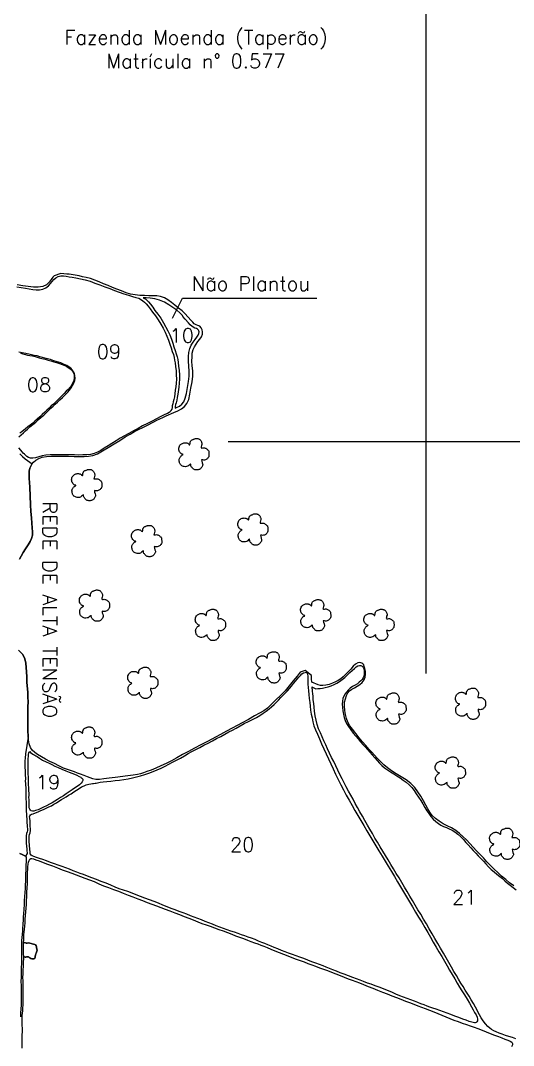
# Model space of a CAD drawing. Header units: metres. Extents: x 731556 to 734181, y 7842245 to 7845957.
# Drawn here: x 732768 to 733415, y 7843507 to 7844853 of the extents above; entities that cross this region are included whole.
import ezdxf
from ezdxf.enums import TextEntityAlignment as Align

# ---------------------------------------------------------------- set-up
doc = ezdxf.new("R2010")
doc.units = ezdxf.units.M
doc.header["$LTSCALE"] = 0.6
doc.linetypes.add('CONTINUO', pattern=[0])
doc.linetypes.add('LIN0', pattern=[0])
for name, color, linetype in [('0114001293', 1, 'Continuous'), ('0114001293008', 5, 'Continuous'), ('0114001293009', 5, 'Continuous'), ('0114001293010', 5, 'Continuous'), ('0114001293019', 5, 'Continuous'), ('0114001293020', 5, 'Continuous'), ('0114001293021', 5, 'Continuous'), ('0114001293023', 5, 'Continuous'), ('MALHA', 8, 'Continuous'), ('MATO', 94, 'LIN0'), ('REDE_DE_LUZ', 6, 'Continuous'), ('RESERVA', 3, 'Continuous'), ('TEXTO', 7, 'Continuous')]:
    doc.layers.add(name, color=color, linetype=linetype)
doc.styles.add('Simplex', font='simplex.shx')

# ---------------------------------------------------------------- blocks, each defined once
blk = doc.blocks.new('MATO')
at = {"layer": 'MATO', "linetype": 'CONTINUO'}
blk.add_lwpolyline([(733467.07, 7843526.15), (733466.34, 7843525.48), (733465.48, 7843524.72), (733464.52, 7843524), (733463.43, 7843523.71), (733462.33, 7843523.59), (733461.27, 7843523.63), (733460.4, 7843523.81), (733459.63, 7843524.12), (733458.95, 7843524.53), (733458.31, 7843525.01), (733457.76, 7843525.56), (733457.31, 7843526.14), (733457, 7843526.7), (733456.78, 7843527.31), (733456.63, 7843527.99), (733456.48, 7843528.9), (733456.41, 7843529.83), (733456.44, 7843530.73), (733456.67, 7843531.39), (733456.98, 7843531.95), (733457.33, 7843532.45), (733457.59, 7843532.9), (733457.89, 7843533.32), (733458.26, 7843533.73), (733458.98, 7843534.19), (733459.65, 7843534.63), (733460.14, 7843535), (733459.93, 7843535.15), (733459.49, 7843535.26), (733458.95, 7843535.38), (733458.56, 7843535.6), (733458.17, 7843535.92), (733457.77, 7843536.35), (733457.27, 7843536.98), (733456.79, 7843537.71), (733456.39, 7843538.52), (733456.18, 7843539.35), (733456.09, 7843540.22), (733456.14, 7843541.11), (733456.39, 7843542.09), (733456.74, 7843543.01), (733457.14, 7843543.81), (733457.44, 7843544.23), (733457.78, 7843544.53), (733458.18, 7843544.78), (733458.76, 7843545.2), (733459.41, 7843545.6), (733460.09, 7843545.95), (733460.78, 7843546.11), (733461.45, 7843546.2), (733462.1, 7843546.21), (733462.67, 7843546.19), (733463.21, 7843546.11), (733463.7, 7843545.98), (733464.14, 7843545.84), (733464.55, 7843545.65), (733464.97, 7843545.4), (733465.47, 7843544.85), (733465.95, 7843544.38), (733466.36, 7843544.16), (733466.56, 7843544.8), (733466.69, 7843545.65), (733466.77, 7843546.53), (733466.86, 7843546.91), (733466.97, 7843547.21), (733467.13, 7843547.47), (733467.41, 7843547.93), (733467.75, 7843548.38), (733468.16, 7843548.79), (733468.65, 7843549.02), (733469.17, 7843549.2), (733469.71, 7843549.35), (733470.2, 7843549.6), (733470.7, 7843549.83), (733471.22, 7843550.02), (733471.77, 7843550.13), (733472.34, 7843550.18), (733472.91, 7843550.18), (733473.47, 7843550.15), (733474, 7843550.07), (733474.51, 7843549.95), (733474.98, 7843549.77), (733475.42, 7843549.54), (733475.82, 7843549.26), (733476.17, 7843548.97), (733476.49, 7843548.62), (733476.79, 7843548.22), (733477.1, 7843547.71), (733477.39, 7843547.14), (733477.63, 7843546.54), (733477.83, 7843546.01), (733477.95, 7843545.4), (733477.96, 7843544.68), (733477.62, 7843543.5), (733477.31, 7843542.34), (733477.19, 7843541.37), (733477.8, 7843541.2), (733478.61, 7843541.26), (733479.52, 7843541.4), (733480.19, 7843541.33), (733480.83, 7843541.18), (733481.44, 7843540.94), (733482.09, 7843540.51), (733482.7, 7843540.01), (733483.25, 7843539.5), (733483.67, 7843539.27), (733484.01, 7843538.94), (733484.26, 7843538.36), (733484.46, 7843536.92), (733484.56, 7843535.33), (733484.53, 7843533.79), (733484.26, 7843532.92), (733483.87, 7843532.26), (733483.41, 7843531.75), (733482.98, 7843531.21), (733482.49, 7843530.76), (733481.92, 7843530.39), (733481.18, 7843530.09), (733480.38, 7843529.88), (733479.58, 7843529.76), (733478.72, 7843529.99), (733478, 7843530.12), (733477.53, 7843529.94), (733477.78, 7843528.67), (733478.2, 7843527.17), (733478.62, 7843525.68), (733478.59, 7843524.92), (733478.41, 7843524.34), (733478.12, 7843523.86), (733477.76, 7843523.24), (733477.34, 7843522.66), (733476.89, 7843522.12), (733476.47, 7843521.69), (733476.03, 7843521.33), (733475.53, 7843521.04), (733474.92, 7843520.82), (733474.27, 7843520.66), (733473.6, 7843520.57), (733472.94, 7843520.56), (733472.3, 7843520.6), (733471.69, 7843520.69), (733471.19, 7843520.74), (733470.72, 7843520.87), (733470.26, 7843521.09), (733469.7, 7843521.56), (733469.14, 7843522.12), (733468.61, 7843522.71), (733468.17, 7843523.16), (733467.79, 7843523.64), (733467.5, 7843524.16), (733467.38, 7843524.96), (733467.28, 7843525.73), (733467.15, 7843526.37)], dxfattribs=at)

msp = doc.modelspace()

# ---------------------------------------------------------------- linework, layer by layer
at = {"layer": '0114001293'}
for points in [[(732766.6, 7844145.2), (732768.7, 7844149.4), (732771.4, 7844153.9), (732774.6, 7844159.1), (732777.9, 7844164.1), (732780.7, 7844168.4), (732782.6, 7844172.5), (732783.7, 7844176.8), (732783.7, 7844181.1), (732783.4, 7844186.6), (732782.8, 7844192.7), (732782.3, 7844199.7), (732781.5, 7844208), (732781, 7844216.6), (732780.3, 7844239.9), (732779.9, 7844246.2), (732779.5, 7844251.4), (732779.2, 7844256.2), (732779.4, 7844260.7), (732780.2, 7844264.6), (732781.4, 7844267.4), (732782.9, 7844269.9), (732785, 7844272.6), (732788.2, 7844275.3), (732792.2, 7844277.5), (732796.6, 7844279.1), (732802.1, 7844280), (732808.8, 7844280.5), (732816.1, 7844280.5), (732823.3, 7844280.5), (732830.8, 7844280.5), (732838.2, 7844280.3), (732845.1, 7844280.1), (732851.4, 7844280), (732857.3, 7844280.4), (732863.1, 7844281.5), (732868.9, 7844283.8), (732875.7, 7844287.5), (732883.1, 7844291.9), (732890.8, 7844296.8), (732898.3, 7844301.3), (732905.2, 7844305.8), (732911.7, 7844309.6), (732917.5, 7844312.9), (732922.9, 7844315.7), (732928.4, 7844318.3), (732933.6, 7844320.9), (732942.9, 7844325.6), (732946.9, 7844327.7), (732954.5, 7844331.5), (732958.9, 7844333.6), (732969.3, 7844338.1), (732974.4, 7844340.2), (732979.2, 7844342.5), (732983.1, 7844345.8), (732986.3, 7844349.7), (732988.6, 7844355), (732990.2, 7844361.9), (732991.6, 7844370), (732993, 7844378), (732993.9, 7844385.4), (732994, 7844392.4), (732993.4, 7844399), (732992.8, 7844405.3), (732993, 7844410.9), (732993.4, 7844416), (732994.6, 7844420.4), (732996.1, 7844424.2), (732998.3, 7844427.7), (733000.8, 7844430.9), (733003.3, 7844434.1), (733005.4, 7844437.3), (733006.6, 7844440.6), (733006.9, 7844443.7), (733006.5, 7844446.4), (733005.2, 7844449), (733003.1, 7844451.1), (733000.7, 7844452.2), (732998.5, 7844453), (732996, 7844454.4), (732993.9, 7844456.4), (732991.9, 7844458.7), (732987.7, 7844463.6), (732984.1, 7844467.6), (732979.9, 7844471.4), (732975.2, 7844475), (732970.6, 7844478.8), (732966, 7844482.5), (732961.3, 7844486), (732956.7, 7844488.5), (732951.8, 7844490.1), (732946.7, 7844490.9), (732941.5, 7844491.1), (732936.3, 7844491.2), (732930.7, 7844491.4), (732924.7, 7844491.7), (732918.6, 7844492.3), (732912.5, 7844493.4), (732906.4, 7844495.2), (732900.3, 7844497.4), (732894.5, 7844499.6), (732888.8, 7844502.1), (732882.9, 7844504.6), (732876.9, 7844507), (732871, 7844509.4), (732865.4, 7844511.6), (732859.8, 7844513.7), (732854.2, 7844515.1), (732849.4, 7844516.1), (732844.8, 7844517.4), (732831.7, 7844519.3), (732828.9, 7844519.5), (732824.8, 7844519.9), (732821.1, 7844520.5), (732812.2, 7844517.5), (732810.6, 7844515.4), (732808.2, 7844512.4), (732805.6, 7844509), (732802, 7844505.7), (732797.1, 7844503.3), (732791.4, 7844502.3), (732785.1, 7844502.6), (732771.1, 7844504.4), (732763.8, 7844505.6)], [(733415.2, 7843716.5), (733409.6, 7843720.6), (733404.4, 7843724.8), (733399.1, 7843729.2), (733394.1, 7843733.8), (733389.2, 7843738.5), (733384.5, 7843743.2), (733379.8, 7843748.1), (733375.2, 7843753.1), (733366.2, 7843762.6), (733357.3, 7843772.1), (733352.9, 7843776.9), (733348.4, 7843781.3), (733343.7, 7843785.4), (733338.9, 7843789.2), (733333.4, 7843792.6), (733327.7, 7843795.4), (733322.2, 7843798), (733317, 7843801.2), (733312.3, 7843804.8), (733308.1, 7843808.8), (733304.8, 7843813), (733302.2, 7843817.6), (733299.5, 7843822.6), (733296.5, 7843828.2), (733293.1, 7843834.2), (733289.4, 7843840), (733285.3, 7843845.5), (733280.1, 7843850.8), (733273.9, 7843855.5), (733267.4, 7843859.8), (733260.8, 7843863.6), (733254.8, 7843867.6), (733249.5, 7843871.4), (733244.7, 7843875.5), (733240.2, 7843879.8), (733236, 7843884), (733232.3, 7843888.1), (733228.7, 7843892.1), (733224.8, 7843896.1), (733220.9, 7843900.8), (733216.6, 7843905.7), (733212.2, 7843910.9), (733207.9, 7843916.4), (733203.7, 7843922), (733200.2, 7843926.6), (733197.3, 7843931.2), (733195.5, 7843936.3), (733194.2, 7843941.4), (733193.3, 7843946.7), (733192.8, 7843952.2), (733193.1, 7843957.5), (733194.1, 7843962.2), (733195.6, 7843966.3), (733197.5, 7843969.9), (733199.7, 7843972.5), (733202.7, 7843974.5), (733206, 7843976.6), (733209.5, 7843978.7), (733212.9, 7843981), (733216.1, 7843983.5), (733218.6, 7843986.8), (733220.1, 7843990.6), (733220.6, 7843994.6), (733220.4, 7843998.4), (733219.7, 7844001.9), (733219, 7844004.6), (733218.2, 7844006.5), (733217, 7844007.9), (733215.6, 7844008.9), (733213.2, 7844009.6), (733210.4, 7844009.1), (733207.4, 7844007.5), (733204.3, 7844004.8), (733201.2, 7844001.1), (733198, 7843997.5), (733194.8, 7843994.3), (733191.3, 7843990.8), (733188.4, 7843988.2), (733184.8, 7843986), (733181, 7843984.1), (733177.1, 7843982.4), (733172.9, 7843980.9), (733168.6, 7843979.9), (733164.7, 7843979.3), (733161.3, 7843979.4), (733158.4, 7843980.3), (733150, 7843983.7), (733149.5, 7843988.1), (733149.6, 7843992.7), (733141.5, 7843999.1), (733134.7, 7843997.2), (733130.7, 7843991.7), (733125.8, 7843985.6), (733120.5, 7843979.2), (733115, 7843972.7), (733109, 7843966.4), (733103.1, 7843960.6), (733097.2, 7843954.9), (733092, 7843949.8), (733087.2, 7843946.4), (733081.7, 7843943.2), (733074.9, 7843939.5), (733066.9, 7843935), (733058.8, 7843930.6), (733052.3, 7843927.2), (733045.8, 7843923.6), (733038.4, 7843919.4), (733030.4, 7843915), (733013.2, 7843906.2), (733004.5, 7843901.6), (732996.4, 7843897.2), (732988.3, 7843892.9), (732980.4, 7843888.8), (732973, 7843884.6), (732966, 7843880.8), (732959.1, 7843877.3), (732952.2, 7843874.1), (732945.4, 7843871.1), (732939.2, 7843868.5), (732933.7, 7843866.4), (732929.3, 7843864.8), (732925.5, 7843863.6), (732921.5, 7843862.7), (732916, 7843861.8), (732908.8, 7843860.8), (732892.3, 7843858.7), (732884.4, 7843857.9), (732877.5, 7843857), (732871.6, 7843856.3), (732866.9, 7843856.1), (732862.7, 7843857.1), (732859.2, 7843858.3), (732855.7, 7843859.6), (732851.4, 7843861.2), (732846.8, 7843863.1), (732842.9, 7843864.6), (732839, 7843866), (732834.7, 7843867.6), (732829.8, 7843869.3), (732824.3, 7843871.1), (732818.2, 7843874.2), (732812.4, 7843877.1), (732806.7, 7843879.9), (732800.8, 7843882.9), (732790.3, 7843889), (732786.7, 7843891.5), (732783.5, 7843894.4), (732781.2, 7843898), (732779.6, 7843902.8), (732778.6, 7843908), (732778.1, 7843913.4), (732777.6, 7843919.5), (732777.5, 7843926), (732777.7, 7843932.4), (732777.8, 7843938.7), (732777.8, 7843945.2), (732777.8, 7843951.6), (732778, 7843957.9), (732777.8, 7843964.2), (732777.5, 7843970.5), (732776.4, 7843984), (732776.2, 7843990.9), (732775.7, 7843997.3), (732775.4, 7844003), (732775.2, 7844008.7), (732773.8, 7844014.7), (732771.1, 7844020.3), (732765.5, 7844025.8)], [(732767, 7843758.8), (732770.3, 7843757.5), (732772.9, 7843756.4), (732774.4, 7843755.4), (732775.3, 7843754.2), (732775.6, 7843752.6), (732775.5, 7843750.2), (732775.4, 7843747.5), (732775.2, 7843744.3), (732775.1, 7843741.2), (732774.9, 7843738.2), (732774.6, 7843731.6), (732774.4, 7843727.4), (732774.1, 7843713.2), (732773.8, 7843707.8), (732773.3, 7843702.4), (732772.9, 7843697.1), (732772.7, 7843692.1), (732772, 7843679.8), (732771.7, 7843676.4), (732771.6, 7843673.9), (732771.7, 7843671.5), (732770.9, 7843666.5), (732770.9, 7843664.4), (732770.8, 7843662), (732770.7, 7843659.4), (732770.5, 7843656.9), (732769.8, 7843648.7), (732769.5, 7843644.8), (732769.3, 7843639.6), (732769.3, 7843633.5), (732769.5, 7843627.1), (732769.5, 7843620.5), (732769.3, 7843614.6), (732769.1, 7843609.4), (732768.7, 7843604.7), (732768.7, 7843600.5), (732768.7, 7843596.1), (732768.6, 7843591.2), (732768.7, 7843585.3), (732768.8, 7843579.2), (732768.8, 7843573), (732768.8, 7843566.6), (732768.7, 7843560.2), (732768.5, 7843554.6), (732768.2, 7843549.6), (732767.8, 7843544.7)]]:
    msp.add_lwpolyline(points, dxfattribs=at)
at = {"layer": '0114001293008', "elevation": 721.7}
msp.add_lwpolyline([(732767.8, 7844415.7), (732771.2, 7844414.8), (732774.5, 7844413.9), (732777.3, 7844413.2), (732780.4, 7844412.7), (732783.9, 7844412.2), (732787.1, 7844411.3), (732790, 7844410.4), (732792.5, 7844409.7), (732796.1, 7844408.9), (732800.4, 7844407.8), (732804.4, 7844406.6), (732807.9, 7844405.6), (732811.6, 7844404.6), (732815.4, 7844403.6), (732819.1, 7844402.4), (732822.8, 7844401), (732826, 7844399.4), (732829.2, 7844397.7), (732832, 7844396.1), (732834.4, 7844394.2), (732836.2, 7844392.1), (732837.4, 7844390), (732838.2, 7844387.8), (732838.6, 7844384.7), (732838.3, 7844381.5), (732837.4, 7844378.8), (732836.3, 7844376.3), (732834.8, 7844373.4), (732832.8, 7844370.7), (732830.7, 7844368.1), (732828.1, 7844365.7), (732825.3, 7844362.7), (732822.4, 7844359.7), (732819.2, 7844356.5), (732816.1, 7844353.6), (732813.5, 7844351.1), (732811.2, 7844349), (732808.4, 7844346.6), (732805.4, 7844343.8), (732802.7, 7844340.9), (732799.9, 7844338.3), (732796.6, 7844335.4), (732793.2, 7844332.1), (732790, 7844329.3), (732787, 7844326.7), (732784.1, 7844324.1), (732780.8, 7844321.4), (732777.7, 7844319), (732774.7, 7844316.3), (732772.3, 7844314.6), (732769.6, 7844312.4), (732767.2, 7844310.6)], dxfattribs=at)
at = {"layer": '0114001293009', "elevation": 711.8}
for points in [[(732763.1, 7844502.9), (732768.9, 7844502), (732774.5, 7844501), (732779.6, 7844500.2), (732784.2, 7844499.4), (732788.7, 7844498.8), (732793.1, 7844498.9), (732797.2, 7844499.8), (732801.2, 7844501.6), (732804.6, 7844504), (732807.4, 7844507.1), (732809.7, 7844509.9), (732811.9, 7844512.3), (732814.3, 7844514.6), (732817.4, 7844516.4), (732820.8, 7844517.1), (732824.2, 7844517.1), (732827.8, 7844516.7), (732831.8, 7844516.2), (732835.9, 7844515.5), (732840.8, 7844514.7), (732846.5, 7844513.5), (732852.7, 7844512), (732859.2, 7844510.1), (732865.7, 7844507.8), (732872.2, 7844505.4), (732878.6, 7844502.9), (732885.1, 7844500.5), (732891.4, 7844497.9), (732897.6, 7844495.7), (732903.7, 7844493.6), (732909.5, 7844491.8), (732914.9, 7844490.2), (732919.4, 7844489), (732923.3, 7844488.1), (732926.6, 7844485.9), (732928.5, 7844484.6), (732930.6, 7844482.9), (732933, 7844480.5), (732935.6, 7844477.6), (732938.2, 7844474), (732941.1, 7844469.5), (732945, 7844464.7), (732948.8, 7844459.4), (732952.2, 7844453.8), (732955.1, 7844448.5), (732957.8, 7844443.5), (732960.1, 7844438.2), (732962.1, 7844432.9), (732963.9, 7844427.7), (732965.5, 7844422.7), (732967.1, 7844418.1), (732968.5, 7844414), (732969.5, 7844410.1), (732970.2, 7844406.8), (732970.9, 7844403), (732971.4, 7844398.2), (732972, 7844392.8), (732972.4, 7844387.2), (732972.5, 7844381.6), (732972.3, 7844376.6), (732971.8, 7844371.8), (732971, 7844367), (732970.3, 7844362.4), (732969.8, 7844358.3), (732969.1, 7844354.9), (732968.4, 7844351.8), (732967.7, 7844349.1), (732967.1, 7844346.5), (732966.8, 7844344.4), (732966.3, 7844342.3), (732965.4, 7844340.4), (732964.2, 7844338.9), (732962.8, 7844337.7), (732960.7, 7844336.6), (732957.4, 7844335.1), (732952.2, 7844332.5), (732946.4, 7844329.5), (732940.5, 7844326.4), (732934.4, 7844323.3), (732928.2, 7844320.2), (732922.2, 7844317), (732916.2, 7844313.7), (732910.3, 7844310.5), (732904.5, 7844307.3), (732898.8, 7844304.1), (732893.3, 7844300.7), (732887.9, 7844297.2), (732882.8, 7844294), (732877.9, 7844290.9), (732873.2, 7844288.2), (732868.8, 7844285.9), (732864.5, 7844284), (732859.8, 7844282.9), (732854.9, 7844282.4), (732849.7, 7844282.2), (732844.2, 7844282.1), (732838.7, 7844282.2), (732833.4, 7844282.2), (732828.1, 7844282.3), (732823.1, 7844282.3), (732818.2, 7844282.5), (732812.9, 7844282.3), (732807, 7844282.2), (732801.3, 7844281.8), (732796.3, 7844281), (732791.9, 7844279.9), (732787.9, 7844278.6), (732784.4, 7844277.8), (732781.2, 7844277.9), (732778.5, 7844278.9), (732776.5, 7844280.2), (732774.7, 7844281.8), (732773.2, 7844283.1), (732771.7, 7844284.5), (732770.1, 7844286.3), (732768.3, 7844288.4), (732766, 7844291.3)], [(732765.9, 7844305.8), (732769, 7844308.5), (732772, 7844311.3), (732774.6, 7844313.7), (732777.2, 7844316.2), (732780.3, 7844318.9), (732784.2, 7844322), (732788, 7844325.4), (732791.8, 7844328.5), (732795.2, 7844331.6), (732798.6, 7844334.4), (732801.7, 7844337.5), (732804.6, 7844340.5), (732807.8, 7844343.5), (732810.8, 7844346.3), (732813.5, 7844348.8), (732816.4, 7844351.5), (732819.8, 7844354.5), (732823.3, 7844357.8), (732826.7, 7844361.1), (732829.9, 7844364.5), (732832.3, 7844367.4), (732834.5, 7844370.1), (732836.2, 7844373.2), (732837.8, 7844376.5), (732839.1, 7844379.7), (732839.6, 7844382.8), (732839.5, 7844386.1), (732838.9, 7844389), (732837.7, 7844391.3), (732836, 7844393.8), (732834, 7844396), (732831.3, 7844397.7), (732828.6, 7844399.4), (732825.4, 7844401), (732821.1, 7844402.9), (732811.8, 7844405.9), (732807.5, 7844407.3), (732803.5, 7844408.3), (732800, 7844409.2), (732796.9, 7844410), (732793.5, 7844411.1), (732789.7, 7844412.1), (732786.1, 7844412.7), (732782.6, 7844413.4), (732778.8, 7844414.6), (732774.8, 7844415.4), (732770.4, 7844416.3), (732765.9, 7844417.2)]]:
    msp.add_lwpolyline(points, dxfattribs=at)
at = {"layer": '0114001293010', "elevation": 711.8}
msp.add_lwpolyline([(732932.3, 7844486.7), (732933.3, 7844485.9), (732935.9, 7844483.3), (732938.7, 7844480.1), (732941.5, 7844476.2), (732944.4, 7844471.8), (732948.2, 7844467.1), (732952.1, 7844461.6), (732955.7, 7844455.8), (732961.4, 7844445.3), (732963.8, 7844439.7), (732965.9, 7844434.3), (732967.7, 7844429), (732969.2, 7844424), (732970.9, 7844419.4), (732972.3, 7844415.1), (732973.4, 7844411.1), (732974.2, 7844407.6), (732974.8, 7844403.5), (732975.4, 7844398.6), (732976, 7844393.1), (732976.4, 7844387.4), (732976.5, 7844381.6), (732976.3, 7844376.3), (732975.7, 7844371.3), (732974.3, 7844361.8), (732973.7, 7844357.7), (732973.1, 7844354), (732972.3, 7844350.8), (732971.5, 7844348.2), (732971.1, 7844345.8), (732970.8, 7844343.7), (732972.5, 7844344.4), (732976.6, 7844346.4), (732979.8, 7844349), (732982.3, 7844352.1), (732984.2, 7844356.5), (732985.7, 7844362.8), (732987, 7844370.7), (732988.4, 7844378.7), (732989.3, 7844385.7), (732989.3, 7844392.2), (732988.7, 7844398.6), (732988.2, 7844405.1), (732988.3, 7844411.2), (732988.8, 7844416.8), (732990.2, 7844421.8), (732992, 7844426.2), (732994.4, 7844430.3), (732997.1, 7844433.8), (732999.5, 7844436.9), (733001.2, 7844439.4), (733002, 7844441.7), (733002.2, 7844443.6), (733002, 7844445), (733001.4, 7844446.2), (733000.3, 7844447.2), (732998.9, 7844448), (732996.6, 7844448.8), (732993.2, 7844450.6), (732990.5, 7844453.2), (732988.4, 7844455.7), (732984.2, 7844460.5), (732981, 7844464.1), (732980.5, 7844465.4), (732977.2, 7844468.9), (732973, 7844472.2), (732968, 7844475.7), (732962.6, 7844479.3), (732956.7, 7844482.8), (732950.5, 7844485.5), (732944.2, 7844487.1), (732938.2, 7844488.1), (732933, 7844488.5), (732929, 7844488.5)], close=True, dxfattribs=at)
at = {"layer": '0114001293019', "elevation": 683.5}
msp.add_lwpolyline([(732781.3, 7843891.7), (732782.9, 7843890.4), (732785, 7843889.1), (732787, 7843888), (732788.3, 7843887.3), (732790, 7843886.2), (732792.9, 7843884.2), (732797, 7843881.7), (732801.6, 7843879.3), (732805.5, 7843877.4), (732808.9, 7843875.7), (732812.9, 7843873.7), (732817.5, 7843871.7), (732822.4, 7843869.5), (732827.4, 7843867.4), (732831.8, 7843865.7), (732835.4, 7843864.3), (732838.8, 7843862.9), (732841.8, 7843861.6), (732844.8, 7843860.2), (732847.1, 7843859), (732847.4, 7843858.5), (732848.3, 7843857.8), (732849.7, 7843856.7), (732849.6, 7843854.8), (732849.1, 7843853.1), (732847.7, 7843851.3), (732845.3, 7843849.3), (732842.3, 7843847.1), (732839, 7843844.8), (732835.6, 7843842.5), (732831.8, 7843840), (732828, 7843837.4), (732824.2, 7843834.7), (732820.5, 7843832.3), (732816.7, 7843829.9), (732813.1, 7843827.6), (732809.5, 7843825.5), (732805.9, 7843823.5), (732802.2, 7843821.7), (732798.4, 7843819.8), (732794.7, 7843818), (732791.2, 7843816.4), (732787.8, 7843815.2), (732785.5, 7843814.5), (732783.6, 7843814.5), (732782.2, 7843814.9), (732781.1, 7843815.7), (732780.1, 7843817.2), (732779.6, 7843818.9), (732779.4, 7843820.7), (732779.3, 7843822.1), (732779.3, 7843823.6), (732779.4, 7843825.2), (732779.3, 7843827.3), (732779.2, 7843829.9), (732779.1, 7843832.6), (732779.2, 7843835.4), (732779.2, 7843838.3), (732779.1, 7843841.1), (732778.9, 7843843.8), (732778.8, 7843846.2), (732778.5, 7843848.5), (732778.4, 7843850.9), (732778.3, 7843853.7), (732778.4, 7843856.8), (732778.3, 7843859.9), (732778.2, 7843862.7), (732778.1, 7843865.1), (732778.1, 7843867), (732778, 7843868.9), (732777.9, 7843871.1), (732777.9, 7843873.7), (732777.9, 7843876.9), (732777.9, 7843880.3), (732778, 7843883.5), (732778.4, 7843886.4), (732778.7, 7843889), (732779, 7843891.3), (732780.3, 7843892.7)], close=True, dxfattribs=at)
at = {"layer": '0114001293020', "elevation": 663.2}
msp.add_lwpolyline([(733143, 7843996.8), (733143.6, 7843996.1), (733144.5, 7843994.6), (733145, 7843991.9), (733145, 7843988.9), (733145, 7843985.4), (733145, 7843981.4), (733145.4, 7843977), (733145.9, 7843972.4), (733146.4, 7843967.6), (733146.8, 7843962.4), (733147.4, 7843957.3), (733147.8, 7843952.3), (733148.5, 7843947.1), (733149.3, 7843942), (733150.4, 7843937), (733151.5, 7843932), (733152.9, 7843926.7), (733154.9, 7843921.1), (733157.4, 7843915.5), (733160.1, 7843909.4), (733163, 7843902.9), (733166, 7843896.3), (733169, 7843889.7), (733172, 7843883.3), (733175.1, 7843876.8), (733178.2, 7843870.2), (733181.3, 7843863.3), (733184.5, 7843856.3), (733188, 7843849.3), (733191.6, 7843842.5), (733195.3, 7843835.6), (733199.1, 7843828.8), (733202.9, 7843822.1), (733206.7, 7843815.5), (733210.5, 7843809), (733214.4, 7843802.4), (733218.2, 7843795.6), (733222.2, 7843788.9), (733226.2, 7843782.3), (733230.2, 7843775.6), (733234.2, 7843768.9), (733238.2, 7843762.3), (733242.2, 7843755.6), (733246.3, 7843748.9), (733250.4, 7843742.2), (733254.5, 7843735.4), (733258.5, 7843728.6), (733262.4, 7843721.8), (733266.5, 7843715.2), (733270.4, 7843708.6), (733274.4, 7843702), (733278.4, 7843695.5), (733282.2, 7843688.8), (733286.2, 7843682.1), (733290.2, 7843675.3), (733294.3, 7843668.6), (733298.2, 7843662), (733302.1, 7843655.4), (733305.8, 7843649), (733309.5, 7843642.6), (733313.1, 7843636.2), (733316.9, 7843630), (733320.5, 7843623.9), (733324, 7843617.8), (733327.5, 7843611.7), (733330.8, 7843605.7), (733334.1, 7843599.9), (733337.6, 7843594.3), (733340.9, 7843588.8), (733344, 7843583.6), (733347.1, 7843578.6), (733350.4, 7843573.4), (733353.8, 7843567.9), (733357, 7843562.5), (733359.7, 7843557.8), (733361.8, 7843553.9), (733363.7, 7843550.4), (733365.6, 7843547), (733366.9, 7843543.9), (733367.6, 7843541.3), (733367.5, 7843539.4), (733366.7, 7843537.9), (733365.7, 7843537), (733364.6, 7843536.5), (733363.6, 7843536.5), (733361.9, 7843536.9), (733359.8, 7843537.5), (733356.6, 7843538.5), (733352.7, 7843540), (733348, 7843541.6), (733342.8, 7843543.5), (733337.6, 7843545.4), (733332.6, 7843547.4), (733327.7, 7843549.3), (733322.8, 7843551), (733318, 7843552.7), (733313.4, 7843554.4), (733309, 7843556), (733305.1, 7843557.4), (733301.5, 7843558.7), (733297.4, 7843560.1), (733293.3, 7843561.8), (733289, 7843563.4), (733284.6, 7843565.1), (733280.1, 7843566.7), (733275.4, 7843568.4), (733270.5, 7843570.4), (733265.6, 7843572.3), (733260.4, 7843574.5), (733255, 7843576.7), (733249.6, 7843578.9), (733244, 7843581.1), (733238.6, 7843583.3), (733233.2, 7843585.3), (733228, 7843587.2), (733223, 7843588.9), (733218, 7843590.7), (733213.4, 7843592.5), (733208.9, 7843594.2), (733203.8, 7843596.3), (733198.2, 7843598.4), (733192.6, 7843600.4), (733187.3, 7843602.4), (733182.5, 7843604.4), (733177.8, 7843606.2), (733173.4, 7843608), (733169.1, 7843609.6), (733164.8, 7843611.5), (733160.3, 7843613.3), (733155.5, 7843615), (733150.3, 7843616.9), (733144.9, 7843619), (733139.7, 7843621), (733134.4, 7843622.9), (733129.4, 7843624.7), (733124.6, 7843626.4), (733119.7, 7843628.1), (733115, 7843630), (733110.2, 7843631.8), (733105.5, 7843633.7), (733100.9, 7843635.7), (733096.6, 7843637.4), (733092.6, 7843639.2), (733088.6, 7843640.8), (733084.4, 7843642.2), (733080.1, 7843644), (733075.7, 7843645.9), (733071.2, 7843647.6), (733066.8, 7843649.2), (733062.4, 7843650.7), (733058, 7843652.3), (733053.5, 7843653.9), (733048.8, 7843655.5), (733044.1, 7843657.2), (733039.3, 7843658.8), (733034.3, 7843660.7), (733029.4, 7843662.4), (733024.6, 7843664.1), (733019.8, 7843666), (733014.9, 7843667.8), (733010.1, 7843669.8), (733005.4, 7843671.7), (733000.7, 7843673.5), (732995.9, 7843675.3), (732991.1, 7843677.1), (732986.3, 7843679.1), (732981.3, 7843681.1), (732976.1, 7843682.9), (732970.9, 7843684.9), (732965.8, 7843686.8), (732960.4, 7843689), (732954.9, 7843691.3), (732949.1, 7843693.6), (732943.2, 7843696), (732937.1, 7843698.2), (732931.2, 7843700.5), (732925.5, 7843702.6), (732919.9, 7843704.7), (732914.3, 7843706.9), (732908.6, 7843709), (732903, 7843710.7), (732897.6, 7843712.5), (732892.3, 7843714.7), (732886.5, 7843717.4), (732880.3, 7843719.9), (732873.9, 7843722.4), (732867.7, 7843724.8), (732861.6, 7843727.1), (732855.7, 7843729.4), (732850.7, 7843731.2), (732846.2, 7843732.8), (732841.7, 7843734.6), (732836.9, 7843736.4), (732832.1, 7843738.2), (732827.3, 7843740.1), (732822.5, 7843741.9), (732817.5, 7843743.5), (732812.5, 7843745.3), (732807.3, 7843747.2), (732802.1, 7843749.2), (732797.1, 7843751.1), (732792.8, 7843752.5), (732788.9, 7843753.8), (732785.6, 7843755), (732783.4, 7843756), (732782, 7843756.9), (732780.9, 7843758.6), (732780.6, 7843759.7), (732780.5, 7843761.6), (732780.3, 7843763.7), (732780.1, 7843765.8), (732779.9, 7843768.2), (732779.8, 7843770.9), (732779.6, 7843773.8), (732779.4, 7843776.5), (732779.3, 7843779.2), (732779.4, 7843781.7), (732780, 7843784), (732780.8, 7843786.3), (732781.1, 7843789), (732781, 7843791.7), (732780.8, 7843794.3), (732780.7, 7843796.7), (732780.6, 7843799.2), (732780.5, 7843801.4), (732780.1, 7843805.4), (732780, 7843807.1), (732780.2, 7843808.5), (732781, 7843809.7), (732782.4, 7843810.4), (732784.6, 7843811.2), (732787.7, 7843812.4), (732791.1, 7843813.8), (732794.7, 7843815.2), (732798.2, 7843816.8), (732801.6, 7843818.4), (732805.1, 7843820), (732808.5, 7843821.7), (732811.8, 7843823.6), (732815.2, 7843825.6), (732818.5, 7843827.8), (732821.7, 7843829.8), (732824.7, 7843831.7), (732827.7, 7843833.5), (732830.9, 7843835.4), (732834.3, 7843837.4), (732837.9, 7843839.7), (732841.6, 7843842), (732844.9, 7843844.3), (732848.2, 7843846.3), (732851.4, 7843847.9), (732854.3, 7843848.9), (732857.6, 7843849.9), (732860.4, 7843850.5), (732862.4, 7843850.8), (732863.9, 7843851), (732866, 7843851.2), (732867.2, 7843851.3), (732872.4, 7843852.4), (732876.4, 7843852.9), (732881.3, 7843853.5), (732886.6, 7843854.1), (732892.2, 7843854.7), (732897.9, 7843855.3), (732903.7, 7843856.1), (732909.4, 7843857), (732914.8, 7843858.1), (732920.1, 7843859.4), (732925.4, 7843860.9), (732931, 7843862.6), (732936.5, 7843864.4), (732942, 7843866.5), (732947.4, 7843868.8), (732952.6, 7843871.1), (732957.7, 7843873.6), (732962.6, 7843876.2), (732967.5, 7843878.8), (732972.7, 7843881.4), (732977.9, 7843884.3), (732983, 7843887.2), (732987.9, 7843890.1), (732992.9, 7843892.8), (732998, 7843895.4), (733003.3, 7843898), (733008.7, 7843901.1), (733014.1, 7843904), (733019.7, 7843906.9), (733025.2, 7843909.8), (733030.7, 7843912.7), (733036.1, 7843915.6), (733041.1, 7843918.5), (733045.9, 7843921), (733050.7, 7843923.7), (733056, 7843926.5), (733061.6, 7843929.4), (733067, 7843932.2), (733072.2, 7843935), (733077.4, 7843937.6), (733082.1, 7843940.2), (733086.3, 7843943.1), (733090.3, 7843945.9), (733094, 7843948.8), (733097.4, 7843951.6), (733100.6, 7843954.6), (733103.5, 7843957.4), (733106.5, 7843960.4), (733109.5, 7843963.6), (733112.4, 7843966.6), (733115.3, 7843969.5), (733118.1, 7843972.5), (733120.9, 7843975.6), (733123.6, 7843978.8), (733126.2, 7843982), (733128.7, 7843985.1), (733131.1, 7843988), (733133.3, 7843990.6), (733135.3, 7843992.8), (733137.1, 7843994.7), (733139.2, 7843996.2), (733141.5, 7843996.7)], close=True, dxfattribs=at)
at = {"layer": '0114001293021', "elevation": 660.5}
msp.add_lwpolyline([(733417.8, 7843515.7), (733413.2, 7843517.2), (733408.6, 7843518.7), (733404.3, 7843520.2), (733400, 7843521.7), (733395.8, 7843523.3), (733392, 7843524.8), (733388.8, 7843526.2), (733386, 7843527.9), (733383.5, 7843529.6), (733380.9, 7843531.9), (733377.8, 7843535.3), (733375, 7843539.3), (733372.4, 7843543.4), (733370.2, 7843547.2), (733368.5, 7843550.4), (733367, 7843553.1), (733364.8, 7843557.1), (733362, 7843562.1), (733359.2, 7843566.9), (733356.5, 7843571.5), (733353.9, 7843575.7), (733351.4, 7843579.7), (733348.6, 7843584.2), (733345.7, 7843588.9), (733342.7, 7843593.9), (733339.8, 7843598.9), (733336.6, 7843604.2), (733333.3, 7843609.9), (733329.7, 7843615.8), (733326.2, 7843622), (733322.7, 7843628.3), (733319, 7843634.6), (733315.4, 7843640.9), (733311.7, 7843647.3), (733308, 7843653.7), (733304.2, 7843660.1), (733300.5, 7843666.5), (733296.8, 7843672.9), (733293, 7843679.1), (733289.2, 7843685.2), (733285.6, 7843691.2), (733282.1, 7843697.1), (733278.6, 7843703.1), (733275.1, 7843708.9), (733271.5, 7843714.8), (733268, 7843720.8), (733264.5, 7843726.8), (733260.9, 7843732.8), (733257.3, 7843738.8), (733253.7, 7843744.7), (733250.2, 7843750.6), (733246.7, 7843756.4), (733243.3, 7843762.2), (733239.8, 7843767.9), (733236.4, 7843773.7), (733233, 7843779.3), (733229.7, 7843785), (733226.4, 7843790.7), (733223.1, 7843796.3), (733219.8, 7843802.1), (733216.5, 7843807.8), (733213.3, 7843813.5), (733210.2, 7843819.2), (733207.2, 7843824.7), (733204.2, 7843830.2), (733201.3, 7843835.6), (733198.3, 7843841), (733195.4, 7843846.3), (733192.5, 7843851.6), (733189.8, 7843857.1), (733187, 7843862.7), (733184.3, 7843868.3), (733181.5, 7843873.9), (733178.9, 7843879.7), (733176.1, 7843885.2), (733173.4, 7843890.8), (733170.8, 7843896.3), (733168.4, 7843901.7), (733166.1, 7843906.9), (733163.7, 7843912.1), (733161.3, 7843917.2), (733158.9, 7843922.7), (733157.1, 7843928.2), (733155.7, 7843934), (733154.6, 7843939.8), (733153.7, 7843945.6), (733153.2, 7843950.9), (733152.7, 7843955.8), (733152.1, 7843960.6), (733151.7, 7843965.2), (733151.3, 7843969), (733150.9, 7843971.8), (733150.9, 7843973.9), (733150.8, 7843976.1), (733150.5, 7843977.7), (733152, 7843976.7), (733153.6, 7843976.1), (733155.2, 7843975.3), (733158, 7843975.4), (733160.9, 7843975.7), (733164.1, 7843976.2), (733167.7, 7843977), (733171.5, 7843977.9), (733175.4, 7843979), (733179.5, 7843980.6), (733183.1, 7843982.4), (733186.5, 7843984.7), (733190, 7843987.2), (733193.4, 7843990), (733196.8, 7843993.3), (733200, 7843996.4), (733203.1, 7843999.4), (733206, 7844001.9), (733208.5, 7844004), (733210.7, 7844005.4), (733212.8, 7844005.8), (733214.6, 7844005.6), (733216.2, 7844004.9), (733217.6, 7844003.5), (733218.5, 7844001.6), (733218.9, 7843999.3), (733219, 7843996.8), (733218.9, 7843994.4), (733218.4, 7843991.8), (733217.4, 7843989.5), (733216.1, 7843987.5), (733214.5, 7843985.7), (733212.4, 7843983.8), (733209.9, 7843981.9), (733206.8, 7843980.1), (733203.6, 7843978.1), (733200.5, 7843975.9), (733197.7, 7843973.5), (733195.5, 7843970.9), (733193.8, 7843968.4), (733192.1, 7843965.6), (733191, 7843962.4), (733190.4, 7843958.8), (733190.1, 7843954.8), (733190.3, 7843950.6), (733191, 7843946.1), (733191.5, 7843941.8), (733192.4, 7843937.6), (733193.7, 7843933.6), (733195.7, 7843929.6), (733198.2, 7843925.5), (733201.3, 7843921.2), (733204.5, 7843917.1), (733207.8, 7843913.2), (733210.8, 7843909.4), (733213.8, 7843905.7), (733216.9, 7843902.1), (733220, 7843898.8), (733223.1, 7843895.5), (733226.2, 7843892.1), (733229.2, 7843888.3), (733232.7, 7843884.5), (733235.8, 7843880.9), (733238.7, 7843877.6), (733241.9, 7843874.3), (733245.6, 7843871.5), (733249.5, 7843868.7), (733253.4, 7843866.1), (733257.5, 7843863.5), (733261.6, 7843860.9), (733265.8, 7843858.1), (733270.1, 7843855.3), (733274.1, 7843852.5), (733277.8, 7843849.3), (733281.1, 7843845.6), (733284.2, 7843841.7), (733287.2, 7843837.4), (733290.2, 7843833), (733293, 7843828.5), (733295.6, 7843824), (733298.2, 7843819.4), (733300.9, 7843815.1), (733303.7, 7843811.3), (733306.3, 7843807.4), (733309.4, 7843804), (733312.8, 7843801.1), (733316.3, 7843798.5), (733319.5, 7843796.2), (733322.9, 7843794.3), (733326.7, 7843793), (733330.5, 7843791.5), (733334.1, 7843789.5), (733337.8, 7843787.2), (733341.6, 7843784.2), (733345.4, 7843780.9), (733348.9, 7843777.3), (733352.2, 7843773.6), (733355.2, 7843770.2), (733358.5, 7843766.5), (733361.8, 7843763), (733365.1, 7843759.4), (733368.5, 7843756), (733371.9, 7843752.4), (733375.2, 7843748.9), (733378.4, 7843745.3), (733381.7, 7843741.6), (733385.4, 7843738.1), (733389.2, 7843734.8), (733392.9, 7843731.8), (733396.8, 7843728.9), (733400.3, 7843726), (733403.5, 7843723), (733407, 7843720.1), (733410.5, 7843717.2), (733414.2, 7843714.2), (733418.2, 7843711.4)], dxfattribs=at)
at = {"layer": '0114001293023', "elevation": 676}
msp.add_lwpolyline([(732770.4, 7843503.5), (732770.3, 7843508), (732770.3, 7843512.4), (732770.2, 7843516.7), (732770.2, 7843520.8), (732770.5, 7843525), (732770.8, 7843529.6), (732770.4, 7843533.3), (732770.2, 7843536.8), (732770.2, 7843539.8), (732770.2, 7843543), (732770.4, 7843546.4), (732770.7, 7843549.5), (732770.9, 7843552.4), (732771.2, 7843555.9), (732771.3, 7843560.2), (732771.5, 7843564.8), (732771.5, 7843569.3), (732771.7, 7843573.9), (732771.6, 7843578.2), (732771.6, 7843582.2), (732771.4, 7843586.2), (732771.3, 7843589.9), (732771.3, 7843592.8), (732771.2, 7843595.2), (732771.2, 7843597.5), (732771.3, 7843599.6), (732771.4, 7843602.2), (732771.6, 7843604.9), (732771.7, 7843607), (732771.8, 7843609.9), (732772, 7843613.6), (732772.1, 7843617.3), (732772.3, 7843620.4), (732772.3, 7843622.8), (732773.2, 7843623.3), (732774, 7843622.9), (732775, 7843623), (732776.1, 7843623.3), (732777.2, 7843623.3), (732778.3, 7843623.1), (732779.4, 7843622.6), (732780.3, 7843622), (732781.4, 7843621.2), (732782.7, 7843620.8), (732784.1, 7843620.7), (732785.4, 7843620.7), (732786.6, 7843621.4), (732787.1, 7843622.6), (732787.3, 7843624), (732787.5, 7843625.5), (732788, 7843627.1), (732788.6, 7843628.3), (732789.1, 7843629.5), (732789.5, 7843630.7), (732789.8, 7843632.1), (732789.5, 7843633.3), (732789.5, 7843633.3), (732788.9, 7843635.6), (732788.8, 7843636.7), (732788.5, 7843637.9), (732787.9, 7843639), (732786.8, 7843639.7), (732778.6, 7843641.5), (732776.6, 7843641.1), (732775.5, 7843641.3), (732774.6, 7843641.8), (732773.7, 7843642), (732772.8, 7843641.8), (732772, 7843641.9), (732772.1, 7843643.1), (732772.2, 7843644.8), (732772.3, 7843647.2), (732772.3, 7843649.7), (732772.5, 7843652.5), (732773, 7843655.9), (732773.4, 7843659.6), (732773.7, 7843663.6), (732774, 7843668), (732774.3, 7843672.8), (732774.6, 7843677.5), (732775, 7843682.2), (732775.4, 7843687), (732775.7, 7843691.9), (732776, 7843696.9), (732776.3, 7843702.4), (732776.5, 7843708.2), (732776.8, 7843714.1), (732777, 7843719.7), (732777, 7843725.1), (732777.2, 7843730.2), (732777.3, 7843734.4), (732777.6, 7843738), (732777.8, 7843741.6), (732777.9, 7843744.8), (732778.3, 7843747.6), (732779.3, 7843749.9), (732780.4, 7843751.5), (732781.6, 7843752.4), (732783, 7843752.4), (732785, 7843752), (732788.3, 7843750.8), (732792.5, 7843749.2), (732797.6, 7843747.3), (732803.5, 7843745), (732809.9, 7843742.6), (732816.5, 7843740.1), (732822.8, 7843737.6), (732829.2, 7843735.2), (732835.4, 7843733), (732841.1, 7843730.8), (732846.7, 7843728.8), (732852.5, 7843726.7), (732858.7, 7843724.4), (732864.8, 7843722), (732870.8, 7843719.3), (732877.1, 7843716.7), (732883.6, 7843714.4), (732890, 7843711.9), (732896.4, 7843709.4), (732902.8, 7843706.9), (732909.2, 7843704.4), (732915.5, 7843701.9), (732921.7, 7843699.5), (732928, 7843697.1), (732934.3, 7843694.7), (732940.3, 7843692.4), (732946.2, 7843690.2), (732952.1, 7843688), (732957.9, 7843685.8), (732964, 7843683.5), (732970.3, 7843681.1), (732976.7, 7843678.7), (732982.8, 7843676.4), (732988.7, 7843674.2), (732994.6, 7843671.8), (733000.4, 7843669.4), (733006, 7843667.2), (733011.5, 7843665.4), (733016.9, 7843663.4), (733022.5, 7843661.2), (733028.2, 7843659.3), (733033.9, 7843657.3), (733039.5, 7843655.1), (733045, 7843653), (733050.2, 7843650.9), (733055.4, 7843649), (733060.5, 7843647.2), (733065.6, 7843645.3), (733070.3, 7843643.5), (733074.9, 7843641.8), (733079.3, 7843640.2), (733083.4, 7843638.6), (733087.4, 7843637.1), (733091.6, 7843635.5), (733096.4, 7843633.5), (733101.8, 7843631.3), (733107.3, 7843629.1), (733112.9, 7843626.8), (733118.5, 7843624.6), (733124, 7843622.4), (733129.4, 7843620.4), (733134.8, 7843618.5), (733140.1, 7843616.6), (733145, 7843614.7), (733150, 7843612.9), (733155, 7843610.9), (733160.3, 7843608.9), (733165.6, 7843607.2), (733170.9, 7843605.2), (733176.1, 7843603.1), (733181.6, 7843601), (733187.1, 7843598.8), (733192.6, 7843596.6), (733198, 7843594.5), (733203.1, 7843592.6), (733207.8, 7843590.9), (733212.5, 7843589.1), (733217.9, 7843586.9), (733223.9, 7843584.5), (733230.1, 7843582.1), (733236.4, 7843579.6), (733242.7, 7843577), (733249, 7843574.6), (733255.2, 7843572.1), (733261.2, 7843569.9), (733267.1, 7843567.6), (733272.8, 7843565.3), (733278.4, 7843563.2), (733284.1, 7843561.1), (733289.3, 7843559.1), (733294, 7843557.4), (733298.7, 7843555.5), (733304.3, 7843553.3), (733310.1, 7843551.1), (733315.4, 7843548.9), (733320.6, 7843546.8), (733325.9, 7843544.6), (733331.3, 7843542.4), (733336.6, 7843540.2), (733342, 7843538.2), (733347.5, 7843536.1), (733353, 7843534.3), (733358, 7843532.5), (733363.1, 7843530.8), (733368.1, 7843529.1), (733373.4, 7843527), (733378.8, 7843524.7), (733384.2, 7843522.6), (733389.6, 7843520.5), (733395, 7843518.6), (733399.5, 7843516.8), (733403.4, 7843515.4), (733407.2, 7843514), (733410.4, 7843512.7), (733412.5, 7843511.3), (733413.3, 7843509.5), (733413.2, 7843507.8), (733412.2, 7843505.2)], dxfattribs=at)
at = {"layer": 'MALHA'}
for points in [[(733300, 7843995.2), (733300, 7845832.2)], [(733040.4, 7844300), (734056.3, 7844300)]]:
    msp.add_lwpolyline(points, dxfattribs=at)
at = {"layer": 'MATO', "elevation": 676}
msp.add_lwpolyline([(732772, 7843641.9), (732772.8, 7843641.8), (732773.7, 7843642), (732774.6, 7843641.8), (732775.5, 7843641.3), (732776.6, 7843641.1), (732778.6, 7843641.5), (732786.8, 7843639.7), (732787.9, 7843639), (732788.5, 7843637.9), (732788.8, 7843636.7), (732788.9, 7843635.6), (732789.8, 7843632.1), (732789.5, 7843630.7), (732789.1, 7843629.5), (732788.6, 7843628.3), (732788, 7843627.1), (732787.5, 7843625.5), (732787.3, 7843624), (732787.1, 7843622.6), (732786.6, 7843621.4), (732785.4, 7843620.7), (732784.1, 7843620.7), (732782.7, 7843620.8), (732781.4, 7843621.2), (732779.4, 7843622.6), (732778.3, 7843623.1), (732777.2, 7843623.3), (732776.1, 7843623.3), (732775, 7843623), (732774, 7843622.9), (732773.2, 7843623.3), (732772.3, 7843622.8), (732772.1, 7843627.6), (732771.9, 7843631), (732771.9, 7843634.7), (732771.9, 7843638.2)], close=True, dxfattribs=at)
at = {"layer": 'REDE_DE_LUZ', "elevation": 676}
for points in [[(732767, 7844283.7), (732768.8, 7844281.7), (732770.6, 7844280.1), (732774, 7844277.1), (732783.4, 7844270.6), (732782.9, 7844269.9), (732781.4, 7844267.4), (732780.2, 7844264.6), (732779.4, 7844260.7), (732779.2, 7844256.2), (732779.5, 7844251.4), (732779.9, 7844246.2), (732780.3, 7844239.9), (732781, 7844216.6), (732781.5, 7844208), (732782.3, 7844199.7), (732782.8, 7844192.7), (732783.4, 7844186.6), (732783.7, 7844181.1), (732783.7, 7844176.8), (732782.6, 7844172.5), (732780.7, 7844168.4), (732777.9, 7844164.1), (732774.6, 7844159.1), (732771.4, 7844153.9), (732768.7, 7844149.4), (732766.6, 7844145.2)], [(732765.5, 7844025.8), (732771.1, 7844020.3), (732773.8, 7844014.7), (732775.2, 7844008.7), (732775.4, 7844003), (732775.7, 7843997.3), (732776.2, 7843990.9), (732776.4, 7843984), (732777.5, 7843970.5), (732777.8, 7843964.2), (732778, 7843957.9), (732777.8, 7843951.6), (732777.8, 7843945.2), (732777.8, 7843938.7), (732777.7, 7843932.4), (732777.5, 7843926), (732777.6, 7843919.5), (732778.1, 7843913.4), (732778.2, 7843911.7), (732774.7, 7843889.6), (732774, 7843883.9), (732773.9, 7843880.4), (732773.9, 7843876.9), (732773.9, 7843873.6), (732773.9, 7843871), (732774, 7843868.8), (732774.2, 7843862.6), (732774.4, 7843856.8), (732774.3, 7843853.7), (732774.4, 7843850.7), (732774.6, 7843848.2), (732774.8, 7843845.9), (732774.9, 7843843.5), (732775.1, 7843840.9), (732775.2, 7843838.2), (732775.2, 7843835.4), (732775.1, 7843832.5), (732775.2, 7843829.7), (732775.3, 7843827.2), (732775.4, 7843825.2), (732775.4, 7843823.7), (732775.3, 7843822.1), (732775.4, 7843820.4), (732775.6, 7843818), (732776, 7843807.2), (732776.2, 7843805.1), (732776.5, 7843801.2), (732776.8, 7843794), (732777, 7843791.5), (732777.1, 7843789.2), (732776.9, 7843787.2), (732776.1, 7843785), (732775.5, 7843782.2), (732775.3, 7843779.3), (732775.4, 7843776.3), (732775.6, 7843773.5), (732775.9, 7843767.9), (732776.2, 7843765.5), (732776.3, 7843763.4), (732776.7, 7843759.1), (732774.4, 7843755.4), (732772.9, 7843756.4), (732770.3, 7843757.5), (732767, 7843758.8)]]:
    msp.add_lwpolyline(points, dxfattribs=at)
at = {"layer": 'TEXTO', "linetype": 'Continuous'}
msp.add_lwpolyline([(732967.2, 7844461.6), (732980.7, 7844488.1), (733156.8, 7844488.1)], dxfattribs=at)

# ---------------------------------------------------------------- block references
at = {"layer": 'RESERVA', "color": 6, "xscale": 1.389233531220277, "yscale": 1.389233531220277, "zscale": 1.389233531220277}
for p in [(-285966.1, -3052219.2), (-286106.7, -3052259.7), (-285888.8, -3052318), (-286028.1, -3052333.2), (-286096.6, -3052418), (-285806.4, -3052430.6), (-285944.5, -3052443.3), (-285723.4, -3052443.3), (-285864.7, -3052499), (-286033.2, -3052519.3), (-285603.4, -3052546.8), (-285707.6, -3052553.1), (-286106.7, -3052597.8), (-285629.8, -3052637.2), (-285558.5, -3052730.6)]:
    msp.add_blockref('MATO', p, dxfattribs=at)

# ---------------------------------------------------------------- texts
at = {"layer": 'TEXTO', "linetype": 'Continuous', "style": 'Simplex'}
for s, p in [('Não Plantou', (733070.1, 7844507.1)), ('10', (732979.6, 7844439)), ('09', (732883.9, 7844417.7)), ('08', (732792.2, 7844374.2)), ('19', (732804.2, 7843852.6)), ('20', (733058.8, 7843770.4)), ('21', (733350.2, 7843701.4))]:
    msp.add_text(s, height=18.75, dxfattribs=at).set_placement(p, align=Align.MIDDLE_CENTER)
msp.add_text('REDE DE ALTA TENSÃO', height=18.75, rotation=270, dxfattribs=at).set_placement((732806.5, 7844079), align=Align.MIDDLE_CENTER)
at = {"layer": 'TEXTO', "insert": (732988.8, 7844839.9), "char_height": 18.75, "width": 621.485, "attachment_point": 2, "style": 'Simplex'}
msp.add_mtext('\\pi-56.25,l75,t75;Fazenda Moenda (Taperão)\\PMatrícula n° 0.577', dxfattribs=at)

doc.saveas('drawing.dxf')
